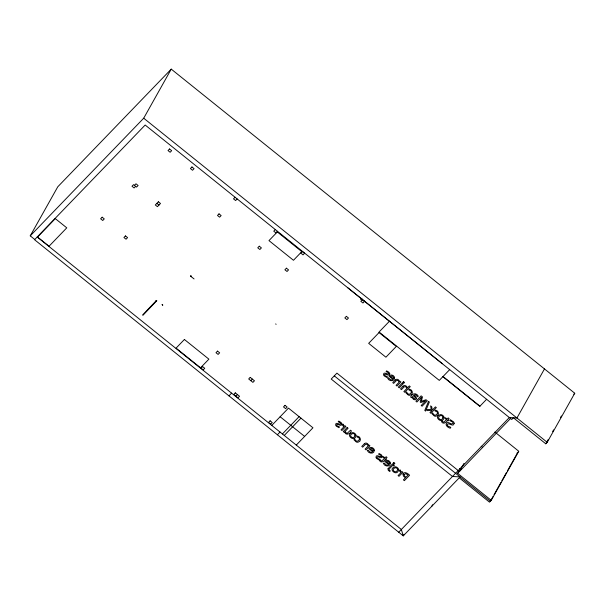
<?xml version="1.0" encoding="UTF-8"?>
<svg xmlns="http://www.w3.org/2000/svg" width="605" height="605" viewBox="0 0 605 605"><rect width="100%" height="100%" fill="white"/><g stroke="black" fill="none" stroke-linecap="round" stroke-linejoin="round"><path stroke-width="0.91" d="M34.788 239.504L30.25 235.852L57.793 186.779L171.245 69.129L574.75 393.235L547.207 442.308L545.778 443.79L513.388 417.775L511.747 419.477L145.177 125.031L34.568 239.731L403.263 535.871L459.225 477.844L489.498 502.158L491.252 500.335L518.788 451.262L494.86 432.038M30.25 235.852L143.703 118.202L171.245 69.129M404.185 534.238L403.263 535.871L401.357 529.496L37.208 237.001M431.683 506.4L432.605 504.767M491.252 500.335L457.652 473.344L458.567 471.719M463.974 463.385L459.407 471.529L336.917 373.141L331.215 379.063L452.487 476.468L460.102 476.929M544.477 368.921L516.942 417.995L509.327 417.533L398.725 532.226M493.128 496.342L490.375 501.242L334.285 375.871M494.043 494.701L500.932 482.435M501.848 480.801L506.438 472.618M507.353 470.985L517.91 452.169L517.033 453.084M545.778 443.79L548.069 439.706M552.66 431.524L553.583 429.89M560.464 417.616L561.38 415.983M156.203 301.131L156.559 300.549L156.4 301.199M156.309 301.192L156.657 300.624M156.12 301.048L156.483 300.481M156.082 300.95L156.445 300.443L142.629 314.986M191.339 276.485L190.628 276.213L194.069 278.935M156.808 300.715L143.022 315.213M134.439 185.38L135.974 183.791L138.099 185.493L136.564 187.081L133.531 184.654L131.996 186.249L134.113 187.951L135.649 186.355M235.042 197.253L233.507 198.848L235.625 200.55L237.16 198.954M275.298 229.59L273.762 231.186L275.88 232.887L277.423 231.291M228.955 395.867L231.586 393.137M235.882 396.146L237.417 394.558M250.803 380.674L252.338 379.078M347.89 287.859L442.338 363.718M360.633 299.588L361.934 298.242M271.796 425.398L288.472 408.11L312.959 427.78L296.284 445.076M277.392 434.768L280.024 432.038M389.446 321.24L379.055 332.009L439.291 380.394L449.681 369.625M282.406 433.951L299.097 416.641M284.267 435.441L300.957 418.138M486.609 399.285L479.803 406.333L442.875 376.673M457.652 473.344L510.537 418.501M573.797 394.226L574.75 393.235M190.681 276.145L191.263 276.583M190.87 276.001L191.377 276.402M143.703 118.202L547.207 442.308M443.026 376.529L479.946 406.182M481.194 446.225L482.404 447.201M156.839 203.378L158.964 205.08M459.687 468.527L460.897 469.503M275.668 323.94L276.122 324.303M280.13 416.754L304.625 436.424M191.195 276.666L190.756 276.22M190.953 275.963L191.392 276.349M162.284 304.534L162.783 305.041M162.2 304.602L162.707 305.124L162.155 304.655M374.366 450.196C374.321 454.446 368.415 453.788 367.28 450.423C368.475 448.683 370.313 454.544 372.567 451.632L368.831 448.63C370.343 446.225 374.056 447.662 374.366 450.196M390.399 463.067C390.354 467.325 384.447 466.667 383.313 463.294C384.508 461.555 386.338 467.423 388.599 464.504L384.856 461.502C386.368 459.097 390.081 460.534 390.399 463.067M394.619 377.785C394.573 382.035 388.667 381.377 387.533 378.012C388.728 376.272 390.565 382.133 392.819 379.222L389.083 376.219C390.596 373.814 394.309 375.251 394.619 377.785M356.043 435.426C354.984 443.14 344.374 434.534 352.541 432.613A2.753 2.201 29.3 0 1 354.28 433.074L355.316 433.906A2.783 2.223 29.3 0 1 356.043 435.426M398.619 469.631C397.561 477.345 386.95 468.739 395.118 466.818A2.753 2.201 29.3 0 1 396.857 467.279L397.893 468.111A2.783 2.223 29.3 0 1 398.619 469.631M444.017 417.42C442.958 425.133 432.348 416.527 440.523 414.606A2.753 2.201 29.3 0 1 442.255 415.068L443.291 415.9A2.783 2.223 29.3 0 1 444.017 417.42M373.406 449.946L373.073 451.111L370.222 448.812L371.946 448.343L373.406 449.946M393.658 377.535L393.326 378.7L390.467 376.401L392.199 375.932L393.658 377.535M389.439 462.817L389.106 463.982L386.247 461.691L387.971 461.222L389.439 462.817M415.385 397.803L414.803 398.725L413.941 398.665L412.497 396.721L413.578 395.594L415.385 397.803M359.461 438.973L358.795 440.448L357.298 441.242L355.763 440.72L354.628 438.927L353.895 439.699L356.322 441.99A2.7 2.155 29.3 0 0 358.077 442.179C361.813 441.423 360.739 436.455 357.373 436.084C355.309 437.491 359.862 436.954 359.461 438.973M411.4 392.01L410.734 393.492L409.237 394.279L407.702 393.757L406.568 391.972L405.834 392.736L408.262 395.027A2.7 2.155 29.3 0 0 410.016 395.224C413.752 394.468 412.678 389.499 409.313 389.128C407.248 390.535 411.801 389.991 411.4 392.01M437.498 412.973L436.833 414.455L435.335 415.242L433.8 414.72L432.673 412.935L431.932 413.699L434.36 415.99A2.7 2.155 29.3 0 0 436.114 416.187C439.85 415.431 438.776 410.462 435.411 410.092C433.346 411.498 437.907 410.954 437.498 412.973M341.885 424.022C341.333 427.44 337.84 423.099 336.584 424.793C336.312 426.782 341.038 426.223 338.951 427.674L336.35 426.147A2.662 2.125 29.3 0 1 335.616 424.944C335.541 421.503 339.133 424.597 340.668 424.143L340.834 423.833C341.144 421.972 336.758 422.426 338.74 421.08L341.099 422.494L341.885 424.022M382.239 456.435C381.695 459.853 378.201 455.512 376.938 457.206C376.673 459.195 381.392 458.635 379.312 460.087L376.703 458.56A2.662 2.125 29.3 0 1 375.977 457.357C375.894 453.916 379.486 457.017 381.021 456.556L381.188 456.246C381.505 454.385 377.195 454.892 379.093 453.493L381.46 454.907L382.239 456.435M389.771 373.814C389.227 377.225 385.733 372.884 384.47 374.578C384.205 376.567 388.924 376.007 386.845 377.459L384.243 375.932A2.662 2.125 29.3 0 1 383.51 374.729C383.426 371.288 387.018 374.389 388.554 373.935L388.72 373.618C389.038 371.757 384.651 372.219 386.625 370.865L388.992 372.279L389.771 373.814M454.151 423.394C453.349 427.818 448.804 421.988 447.155 424.46C446.49 427.153 452.661 426.502 450.249 428.242C448.245 427.69 444.834 425.481 446.52 423.099C448.539 420.853 451.368 425.716 453.009 423.266C453.652 420.762 447.95 421.352 450.294 419.704L453.629 421.957A2.964 2.367 29.3 0 1 454.151 423.394M354.991 435.313C354.069 440.697 347.179 435.01 352.806 433.558A1.581 1.263 29.3 0 1 353.91 433.8L354.575 434.337A1.588 1.27 29.3 0 1 354.991 435.313M397.568 469.51C396.646 474.895 389.756 469.215 395.39 467.756A1.581 1.263 29.3 0 1 396.487 468.005L397.152 468.542A1.588 1.27 29.3 0 1 397.568 469.51M442.966 417.299C442.043 422.683 435.154 417.004 440.788 415.544A1.581 1.263 29.3 0 1 441.884 415.794L442.558 416.331A1.588 1.27 29.3 0 1 442.966 417.299M402.998 474.025L403.414 476.052L405.358 477.867L403.414 479.886L404.374 480.65L409.593 475.243C408.148 473.67 404.39 470.917 402.998 474.025M404.117 474.57L404.435 475.908L405.955 477.254L408.035 475.091L405.766 473.632L404.117 474.57M388.002 468.792L388.266 470.282L389.703 471.514L390.293 470.909L389.181 469.987L389.212 469.041L392.849 465.2L393.825 465.986L394.377 465.419L392.486 463.906L388.002 468.792M421.383 397.364L420.203 402.045L420.777 402.507L425.701 400.835L421.201 405.494L422.101 406.212L427.311 400.805L426.011 399.754L421.307 401.319L422.479 396.918L421.148 395.852L415.93 401.259L416.89 402.03L421.383 397.364M416.512 398.362L416.058 399.27A2.382 1.906 29.3 0 1 415.06 399.784L413.525 399.481L411.945 397.288L411.529 397.719L410.629 396.993C412.118 393.197 416.376 392.532 418.312 396.124L417.639 396.82L415.726 394.831L414.107 395.05L415.847 396.759L416.512 398.362M428.544 401.357L424.778 410.447L425.595 411.105L429.376 402.022L428.544 401.357M55.274 218.602L37.525 237.009L49.028 246.25L66.777 227.843L55.274 218.602M102.154 217.195L100.619 218.791L102.737 220.492L104.272 218.897L102.154 217.195M169.551 148.974L168.016 150.562L170.134 152.263L171.669 150.675L169.551 148.974M125.462 235.92L123.927 237.508L126.044 239.209L127.579 237.621L125.462 235.92M158.374 201.783L155.304 204.966L157.421 206.668L160.499 203.484L158.374 201.783M191.951 166.965L190.416 168.561L192.534 170.262L194.069 168.666L191.951 166.965M219.018 213.868L217.482 215.463L219.6 217.165L221.143 215.569L219.018 213.868M259.28 246.205L257.745 247.8L259.863 249.502L261.398 247.906L259.28 246.205M277.309 231.957L268.975 240.609L293.463 260.279L301.804 251.627L277.309 231.957M184.404 339.481L176.063 348.125L200.55 367.795L208.891 359.151L184.404 339.481M286.43 268.189L284.894 269.777L287.012 271.479L288.547 269.89L286.43 268.189M302.447 251.574L300.912 253.17L303.029 254.871L304.565 253.276L302.447 251.574M202.607 366.592L201.064 368.188L203.189 369.889L204.724 368.294L202.607 366.592M217.528 351.119L215.993 352.715L218.11 354.417L219.645 352.821L217.528 351.119M235.292 392.857L233.757 394.445L237.999 397.848L239.535 396.26L235.292 392.857M250.22 377.376L248.685 378.972L252.92 382.375L254.455 380.787L250.22 377.376M346.363 316.324L344.827 317.92L346.945 319.621L348.48 318.026L346.363 316.324M362.387 299.717L360.845 301.305L362.97 303.007L364.505 301.419L362.387 299.717M270.11 420.815L268.567 422.411L270.692 424.113L272.227 422.517L270.11 420.815M285.031 405.342L283.495 406.931L285.613 408.632L287.148 407.044L285.031 405.342M379.055 332.576L368.664 343.345L385.914 357.2L396.305 346.431L379.055 332.576M342.982 424.181L342.294 424.892L343.821 426.903L341.046 429.784L341.954 430.51L345.863 426.457L344.956 425.723L344.374 426.328L342.982 424.181M347.179 427.508L343.269 431.569L344.177 432.303L344.608 431.849C345.387 435.94 350.469 434.035 351.422 430.919L350.514 430.193L347.24 433.271A0.9 0.718 29.3 0 1 346.431 433.12L345.168 431.274L348.087 428.242L347.179 427.508M395.299 380.016L392.758 382.647L393.666 383.373L396.434 380.575L397.765 380.447A2.004 1.596 29.3 0 1 398.657 381.377L399.02 382.292L396.094 385.325L397.001 386.05L400.918 381.997L400.011 381.263L399.572 381.717C399.368 379.774 396.721 378.291 395.299 380.016M403.527 381.626L402.839 382.337L403.875 383.169L404.564 382.458L403.527 381.626M402.249 383.071L398.34 387.124L399.247 387.858L403.157 383.797L402.249 383.071M403.081 386.262L400.54 388.894L401.448 389.628L404.216 386.822L405.547 386.701A2.004 1.596 29.3 0 1 406.439 387.623L406.794 388.546L403.875 391.571L404.783 392.305L410.235 386.648L409.328 385.922L407.354 387.964C407.15 386.02 404.495 384.538 403.081 386.262M364.323 443.805L361.782 446.437L362.69 447.171L365.458 444.365L366.781 444.244A2.004 1.596 29.3 0 1 367.674 445.167L368.037 446.089L365.118 449.122L366.025 449.848L369.935 445.787L369.027 445.061L368.596 445.507C368.385 443.571 365.738 442.081 364.323 443.805M380.038 459.951L379.448 460.564C381.044 463.407 384.304 461.532 385.362 459.187L385.975 459.679L386.519 459.112L385.907 458.62L387.034 457.456L386.126 456.722L384.999 457.887L383.328 456.548L382.784 457.115L384.455 458.454L381.71 461.07L380.038 459.951M431.615 410.84L429.973 412.534L430.881 413.268L436.334 407.611L435.426 406.885L432.235 410.198L431.751 406.764L430.624 405.857L431.206 409.335L426.412 409.676L427.599 410.629L431.509 410.296L431.615 410.84M393.825 462.515L393.137 463.218L394.173 464.05L394.861 463.347L393.825 462.515M442.126 421.14L441.529 421.753C443.125 424.589 446.384 422.721 447.443 420.369L448.055 420.868L448.6 420.301L447.987 419.81L449.114 418.637L448.207 417.911L447.08 419.076L445.409 417.73L444.864 418.297L446.535 419.643L443.79 422.26L442.126 421.14M400.018 469.994L399.338 470.705L400.858 472.717L398.082 475.598L398.99 476.324L402.9 472.271L401.992 471.537L401.41 472.142L400.018 469.994"/></g></svg>
